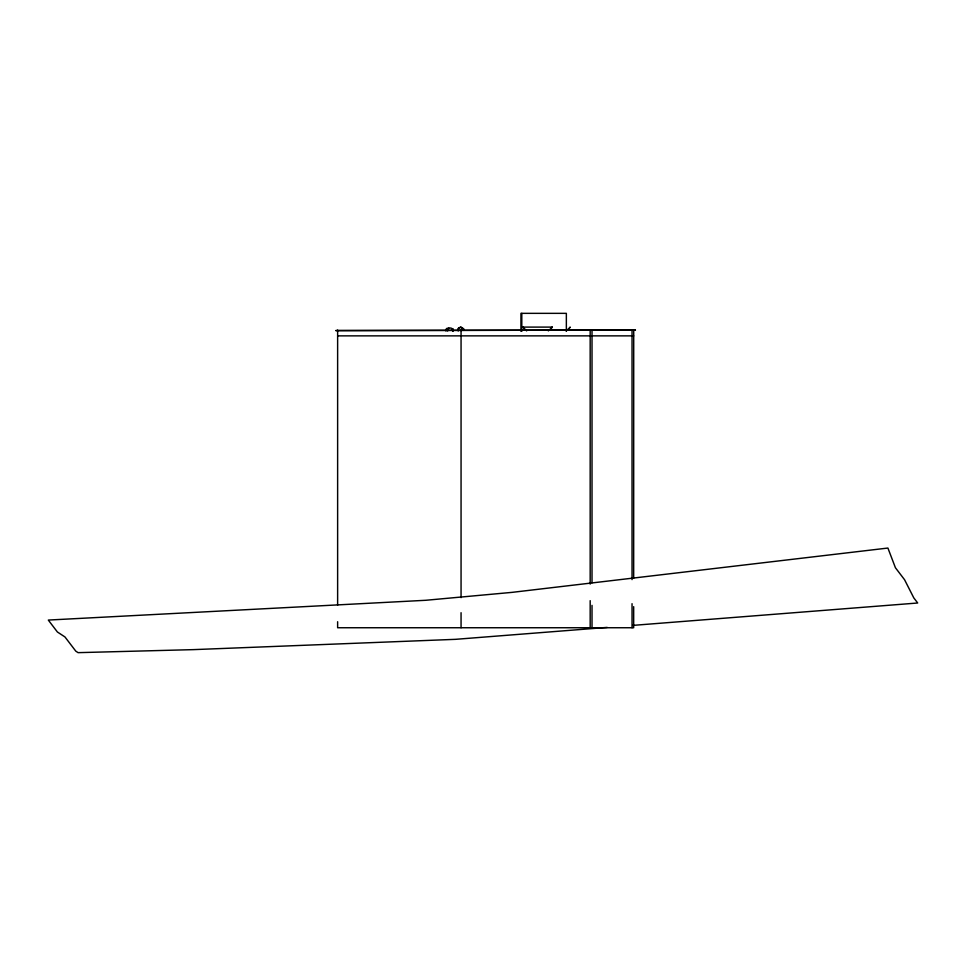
<?xml version="1.0" encoding="UTF-8"?>
<svg xmlns="http://www.w3.org/2000/svg" width="966" height="966" viewBox="0 0 966 966"><rect width="100%" height="100%" fill="white"/><g stroke="black" fill="none" stroke-linecap="round" stroke-linejoin="round"><path stroke-width="1.45" d="M463.451 329.998L463.583 328.561L463.463 330.215M452.861 330.541L453.042 329.225M452.957 330.457L453.018 329.309L452.861 330.384M463.221 329.261L463.451 329.611M463.583 330.034L463.571 329.611M452.885 330.855L452.897 329.189L453.078 330.046M453.042 329.974L453.054 330.662M452.873 330.662L452.945 329.442M452.933 330.77L453.078 329.817M463.161 330.384C464.32 325.759 455.88 326.725 458.222 330.988M452.547 331.012C453.875 326.919 446.811 327.039 447.669 331.012M526.651 330.903L523.029 327.1L552.286 327.1L551.683 327.848M569.638 327.848L570.242 327.1L566.293 330.903M548.338 330.903L552.286 327.1M460.77 327.196L458.56 328.464L458.282 330.384M607.191 627.405L455.505 639.335L193.321 649.635L78.089 652.654L75.783 651.144L64.951 636.944L57.405 632.005L48.3 620.063L425.716 600.284L512.077 592.363L887.911 548.048L895.422 567.742L904.562 579.721L913.8 597.894L917.7 603.001L632.718 625.4M337.629 335.866L633.672 335.866M448.816 327.921L446.425 328.573L445.954 331.012M461.011 327.281L462.919 329.72M523.029 327.1L523.91 327.848M463.463 329.563L463.451 329.817M633.72 330.082L633.672 578.103M633.672 606.684L633.672 627.743L337.629 627.743L337.629 621.73M632.042 330.082L632.042 579.6M632.042 603.678L632.042 627.743M592.013 330.082L592.013 582.74M592.013 605.368L592.013 627.743M590.178 330.082L590.178 584.116M590.178 600.659L590.178 627.743M566.354 331.362L566.354 313.346L520.94 313.346L520.94 331.362M521.797 313.346L521.797 331.362M461.06 330.082L461.06 597.652M461.06 612.698L461.06 627.743M337.629 330.082L337.629 605.175M635.423 330.082L335.878 330.565L635.423 330.082"/></g></svg>
